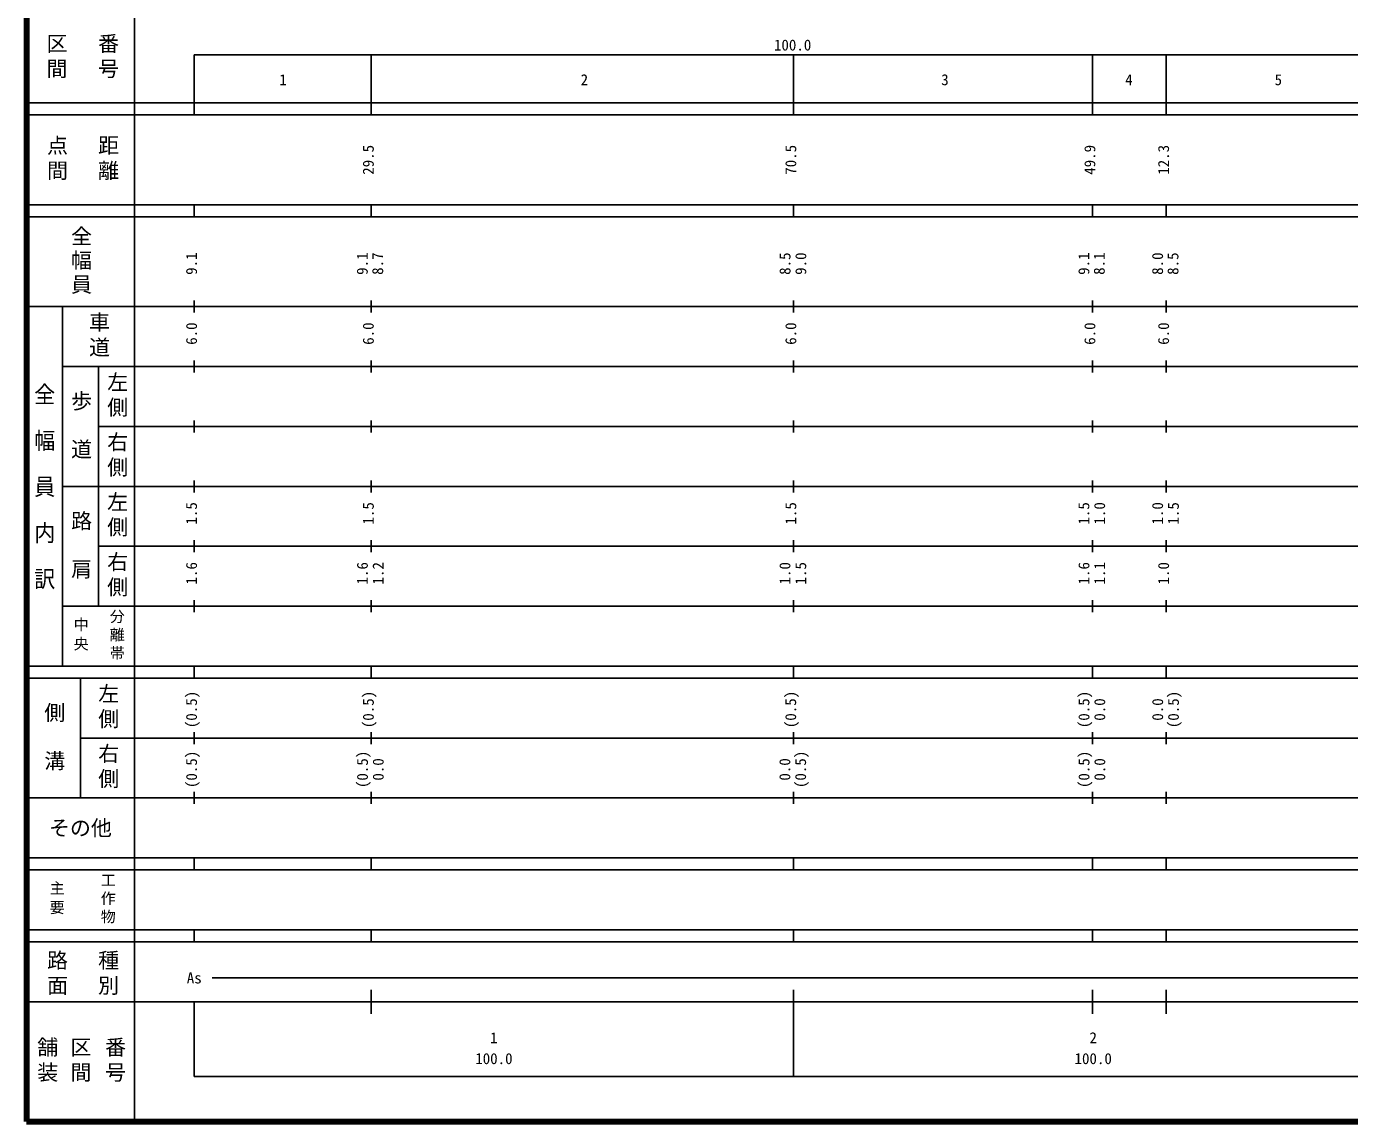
# Model space of a CAD drawing. Units: millimetres on the paper, enlarged 1000 times. Extents: x 40000 to 680000, y 20000 to 380000.
# Drawn here: x 40000 to 260772, y 20000 to 202759 of the extents above; entities that cross this region are included whole.
import ezdxf
from ezdxf.enums import TextEntityAlignment as Align

# ---------------------------------------------------------------- set-up
doc = ezdxf.new("R2010")
doc.units = ezdxf.units.MM
doc.header["$LTSCALE"] = 1000
doc.layers.add('M-TTL', color=2, linetype='Continuous', lineweight=140)
doc.layers.add('M-TTL-BAND', color=7, linetype='Continuous', lineweight=25)
doc.styles.add('@ＭＳ ゴシック', font='')
doc.styles.add('ＭＳ ゴシック', font='')
doc.styles.get('@ＭＳ ゴシック').set_extended_font_data('@MS Gothic')
doc.styles.get('ＭＳ ゴシック').set_extended_font_data('MS Gothic')

msp = doc.modelspace()

# ---------------------------------------------------------------- linework, layer by layer
at = {"layer": 'M-TTL'}
for p, q in [((40000, 380000), (40000, 20000)), ((40000, 20000), (680000, 20000))]:
    msp.add_line(p, q, dxfattribs=at)
at = {"layer": 'M-TTL-BAND'}
for p, q in [((58000, 370000), (58000, 20000)), ((68000, 198000), (579000, 198000)), ((68000, 198000), (68000, 188000)), ((97500, 188000), (97500, 198000)), ((168000, 188000), (168000, 198000)), ((217900, 188000), (217900, 198000)), ((230200, 188000), (230200, 198000)), ((40000, 190000), (579000, 190000)), ((40000, 188000), (579000, 188000)), ((40000, 173000), (579000, 173000)), ((68000, 171000), (68000, 173000)), ((97500, 171000), (97500, 173000)), ((168000, 171000), (168000, 173000)), ((217900, 171000), (217900, 173000)), ((230200, 171000), (230200, 173000)), ((40000, 171000), (579000, 171000)), ((68000, 155000), (68000, 157000)), ((97500, 155000), (97500, 157000)), ((168000, 155000), (168000, 157000)), ((217900, 155000), (217900, 157000)), ((230200, 155000), (230200, 157000)), ((40000, 156000), (579000, 156000)), ((46000, 96000), (46000, 156000)), ((46000, 146000), (579000, 146000)), ((52000, 146000), (52000, 106000)), ((68000, 145000), (68000, 147000)), ((97500, 145000), (97500, 147000)), ((168000, 145000), (168000, 147000)), ((217900, 145000), (217900, 147000)), ((230200, 145000), (230200, 147000)), ((68000, 135000), (68000, 137000)), ((97500, 135000), (97500, 137000)), ((168000, 135000), (168000, 137000)), ((217900, 135000), (217900, 137000)), ((230200, 135000), (230200, 137000)), ((52000, 136000), (579000, 136000)), ((46000, 126000), (579000, 126000)), ((68000, 125000), (68000, 127000)), ((97500, 125000), (97500, 127000)), ((168000, 125000), (168000, 127000)), ((217900, 125000), (217900, 127000)), ((230200, 125000), (230200, 127000)), ((52000, 116000), (579000, 116000)), ((68000, 115000), (68000, 117000)), ((97500, 115000), (97500, 117000)), ((168000, 115000), (168000, 117000)), ((217900, 115000), (217900, 117000)), ((230200, 115000), (230200, 117000)), ((46000, 106000), (579000, 106000)), ((68000, 105000), (68000, 107000)), ((97500, 105000), (97500, 107000)), ((168000, 105000), (168000, 107000)), ((217900, 105000), (217900, 107000)), ((230200, 105000), (230200, 107000)), ((40000, 96000), (579000, 96000)), ((68000, 94000), (68000, 96000)), ((97500, 94000), (97500, 96000)), ((168000, 94000), (168000, 96000)), ((217900, 94000), (217900, 96000)), ((230200, 94000), (230200, 96000)), ((40000, 94000), (579000, 94000)), ((49000, 94000), (49000, 74000)), ((49000, 84000), (579000, 84000)), ((68000, 83000), (68000, 85000)), ((97500, 83000), (97500, 85000)), ((168000, 83000), (168000, 85000)), ((217900, 83000), (217900, 85000)), ((230200, 83000), (230200, 85000)), ((40000, 74000), (579000, 74000)), ((68000, 73000), (68000, 75000)), ((97500, 73000), (97500, 75000)), ((168000, 73000), (168000, 75000)), ((217900, 73000), (217900, 75000)), ((230200, 73000), (230200, 75000)), ((40000, 64000), (579000, 64000)), ((40000, 62000), (579000, 62000)), ((68000, 62000), (68000, 64000)), ((97500, 62000), (97500, 64000)), ((168000, 62000), (168000, 64000)), ((217900, 62000), (217900, 64000)), ((230200, 62000), (230200, 64000)), ((40000, 52000), (579000, 52000)), ((68000, 50000), (68000, 52000)), ((97500, 50000), (97500, 52000)), ((168000, 50000), (168000, 52000)), ((217900, 50000), (217900, 52000)), ((230200, 50000), (230200, 52000)), ((40000, 50000), (579000, 50000)), ((71000, 44000), (565000, 44000)), ((97500, 38000), (97500, 42000)), ((168000, 27500), (168000, 42000)), ((217900, 38000), (217900, 42000)), ((230200, 38000), (230200, 42000)), ((40000, 40000), (579000, 40000)), ((68000, 40000), (68000, 27500)), ((68000, 27500), (579000, 27500))]:
    msp.add_line(p, q, dxfattribs=at)

# ---------------------------------------------------------------- texts
at = {"layer": 'M-TTL-BAND', "style": 'ＭＳ ゴシック'}
for s, p in [('100.0', (167844, 198195)), ('1', (82809, 192405)), ('2', (133097, 192405)), ('3', (193263, 192405)), ('4', (223963, 192405)), ('5', (248887, 192405)), ('As', (68000, 42500)), ('1', (118000, 32523)), ('2', (218000, 32523)), ('100.0', (118000, 29033)), ('100.0', (218000, 29033))]:
    msp.add_text(s, height=1833, dxfattribs=at).set_placement(p, align=Align.BOTTOM_CENTER)
for s, p in [('29.5', (98500, 180500)), ('70.5', (169000, 180500)), ('49.9', (218900, 180500)), ('12.3', (231200, 180500)), ('9.1', (69000, 163174)), ('9.1', (97498, 163174)), ('8.7', (100068, 163174)), ('8.5', (168036, 163174)), ('9.0', (170669, 163174)), ('9.1', (217898, 163174)), ('8.1', (220468, 163174)), ('8.0', (230198, 163174)), ('8.5', (232768, 163174)), ('6.0', (69000, 151500)), ('6.0', (98500, 151500)), ('6.0', (169000, 151500)), ('6.0', (218900, 151500)), ('6.0', (231200, 151500)), ('1.5', (69000, 121500)), ('1.5', (98500, 121500)), ('1.5', (169000, 121500)), ('1.5', (217900, 121500)), ('1.0', (220533, 121500)), ('1.0', (230200, 121500)), ('1.5', (232833, 121500)), ('1.6', (69000, 111500)), ('1.6', (97508, 111500)), ('1.2', (100141, 111500)), ('1.0', (168022, 111500)), ('1.5', (170656, 111500)), ('1.6', (217908, 111500)), ('1.1', (220541, 111500)), ('1.0', (231200, 111500)), ('(0.5)', (69000, 88764)), ('(0.5)', (98500, 88764)), ('(0.5)', (168979, 88764)), ('(0.5)', (217913, 88764)), ('(0.5)', (232847, 88764)), ('0.0', (220547, 88764)), ('0.0', (230213, 88764)), ('(0.5)', (69000, 78764)), ('(0.5)', (97521, 78764)), ('0.0', (100155, 78764)), ('0.0', (168000, 78764)), ('(0.5)', (170634, 78764)), ('(0.5)', (217921, 78764)), ('0.0', (220555, 78764))]:
    msp.add_text(s, height=1833, rotation=90, dxfattribs=at).set_placement(p, align=Align.BOTTOM_CENTER)
at = {"layer": 'M-TTL-BAND', "style": '@ＭＳ ゴシック', "width": 1.1}
msp.add_text('全\u3000幅\u3000員\u3000内\u3000訳', height=2566, rotation=270, dxfattribs=at).set_placement((43000, 126000), align=Align.MIDDLE_CENTER)
at = {"layer": 'M-TTL-BAND', "style": 'ＭＳ ゴシック'}
msp.add_text('その他', height=2566, dxfattribs=at).set_placement((49000, 69000), align=Align.MIDDLE_CENTER)
at = {"layer": 'M-TTL-BAND', "attachment_point": 5, "rotation": 270, "style": '@ＭＳ ゴシック'}
for s, insert, char_height in [('\\T1.2;区間', (45000, 197500), 2566), ('\\T1.2;番号', (53500, 197500), 2566), ('\\T1.2;点間', (45000, 180500), 2566), ('\\T1.2;距離', (53500, 180500), 2566), ('\\T1.15;全幅員', (49000, 163500), 2566), ('\\T1.2;車道', (52000, 151000), 2566), ('\\T1.2;左側', (55000, 141000), 2566), ('\\T1.15;歩\u3000道', (49000, 136000), 2566), ('\\T1.2;右側', (55000, 131000), 2566), ('\\T1.2;左側', (55000, 121000), 2566), ('\\T1.15;路\u3000肩', (49000, 116000), 2566), ('\\T1.2;右側', (55000, 111000), 2566), ('\\T1.29;中央', (49000, 101000), 1833), ('\\T1.22;分離帯', (55000, 101000), 1833), ('\\T1.2;左側', (53500, 89000), 2566), ('\\T1.15;側\u3000溝', (44500, 84000), 2566), ('\\T1.2;右側', (53500, 79000), 2566), ('\\T1.29;主要', (45000, 57000), 1833), ('\\T1.22;工作物', (53500, 57000), 1833), ('\\T1.2;路面', (45000, 44500), 2566), ('\\T1.2;種別', (53500, 44500), 2566), ('\\T1.2;舗装', (43333, 30000), 2566), ('\\T1.2;区間', (49000, 30000), 2566), ('\\T1.2;番号', (54667, 30000), 2566)]:
    msp.add_mtext(s, dxfattribs=dict(at, insert=insert, char_height=char_height))

doc.saveas('drawing.dxf')
